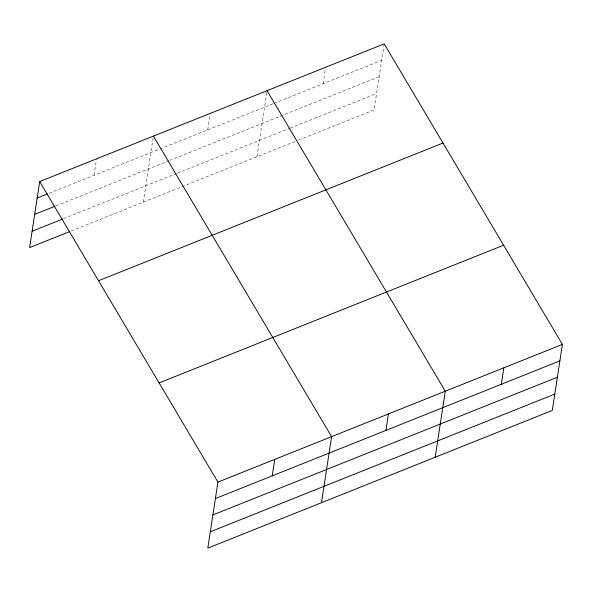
<?xml version="1.0" encoding="UTF-8"?>
<svg xmlns="http://www.w3.org/2000/svg" width="592" height="592" viewBox="0 0 592 592"><rect width="100%" height="100%" fill="white"/><g stroke="black" fill="none" stroke-linecap="round" stroke-linejoin="round"><path stroke-width="0.44" stroke-dasharray="2.96 2.22" d="M94.024 175.306L96.548 158.834M143.279 202.161L153.387 136.116M207.703 129.863L210.219 113.398M256.958 156.717L266.933 91.538M323.106 83.731L325.622 67.266M384.186 43.86L374.077 109.905L297.695 140.437M49.062 193.273L273.03 103.748M273.874 103.415L381.662 60.325M55.892 205.905L168.72 160.802M169.571 160.469L379.161 76.686M63.492 218.692L176.32 173.589M177.171 173.249L289.162 128.486M290.013 128.146L376.579 93.543M71.166 230.984L296.844 140.77"/><path stroke-width="0.89" d="M39.708 181.559L217.923 482.095L207.814 548.14L552.292 410.441L562.4 344.403L384.186 43.86L39.708 181.559L29.6 247.597L69.471 231.664M272.239 475.85L274.762 459.377M321.493 502.704L331.601 436.659L153.387 136.116M385.917 430.406L388.441 413.941M435.172 457.261L445.28 391.216L267.059 90.672M501.32 384.275L503.836 367.81M37.185 198.024L47.367 193.954M34.684 214.385L55.041 206.245M32.101 231.243L62.641 219.033M98.516 280.734L442.994 143.035M159.107 382.92L503.592 245.221M217.923 482.095L562.4 344.403M215.399 498.568L559.877 360.868M212.898 514.929L557.375 377.23M210.315 531.786L554.8 394.087"/></g></svg>
